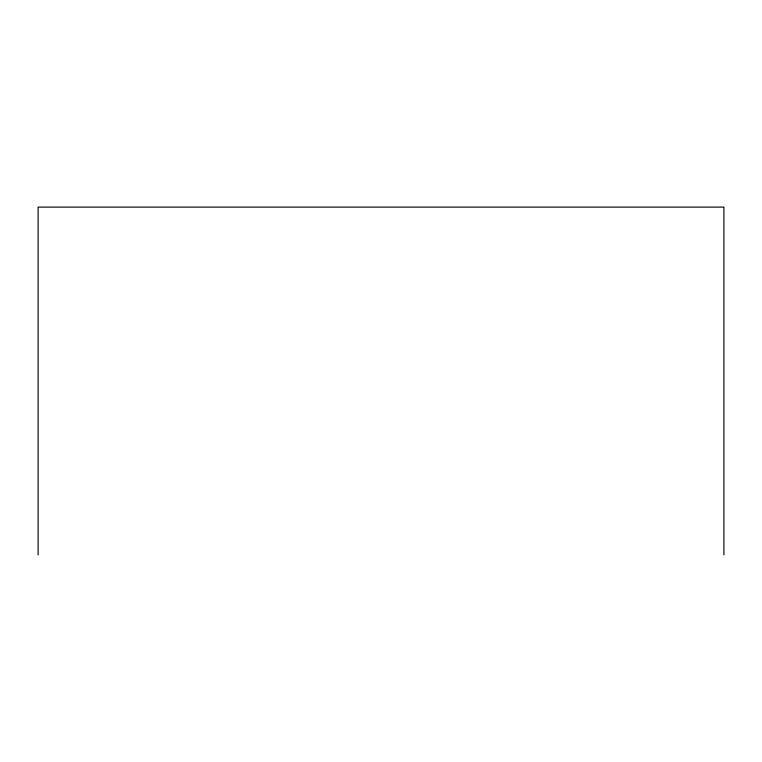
<?xml version="1.0" encoding="UTF-8"?>
<svg xmlns="http://www.w3.org/2000/svg" width="762" height="762" viewBox="0 0 762 762"><rect width="100%" height="100%" fill="white"/><g stroke="black" fill="none" stroke-linecap="round" stroke-linejoin="round"><path stroke-width="1.14" d="M723.9 554.888L723.9 207.112L38.1 207.112L38.1 554.888"/></g></svg>
